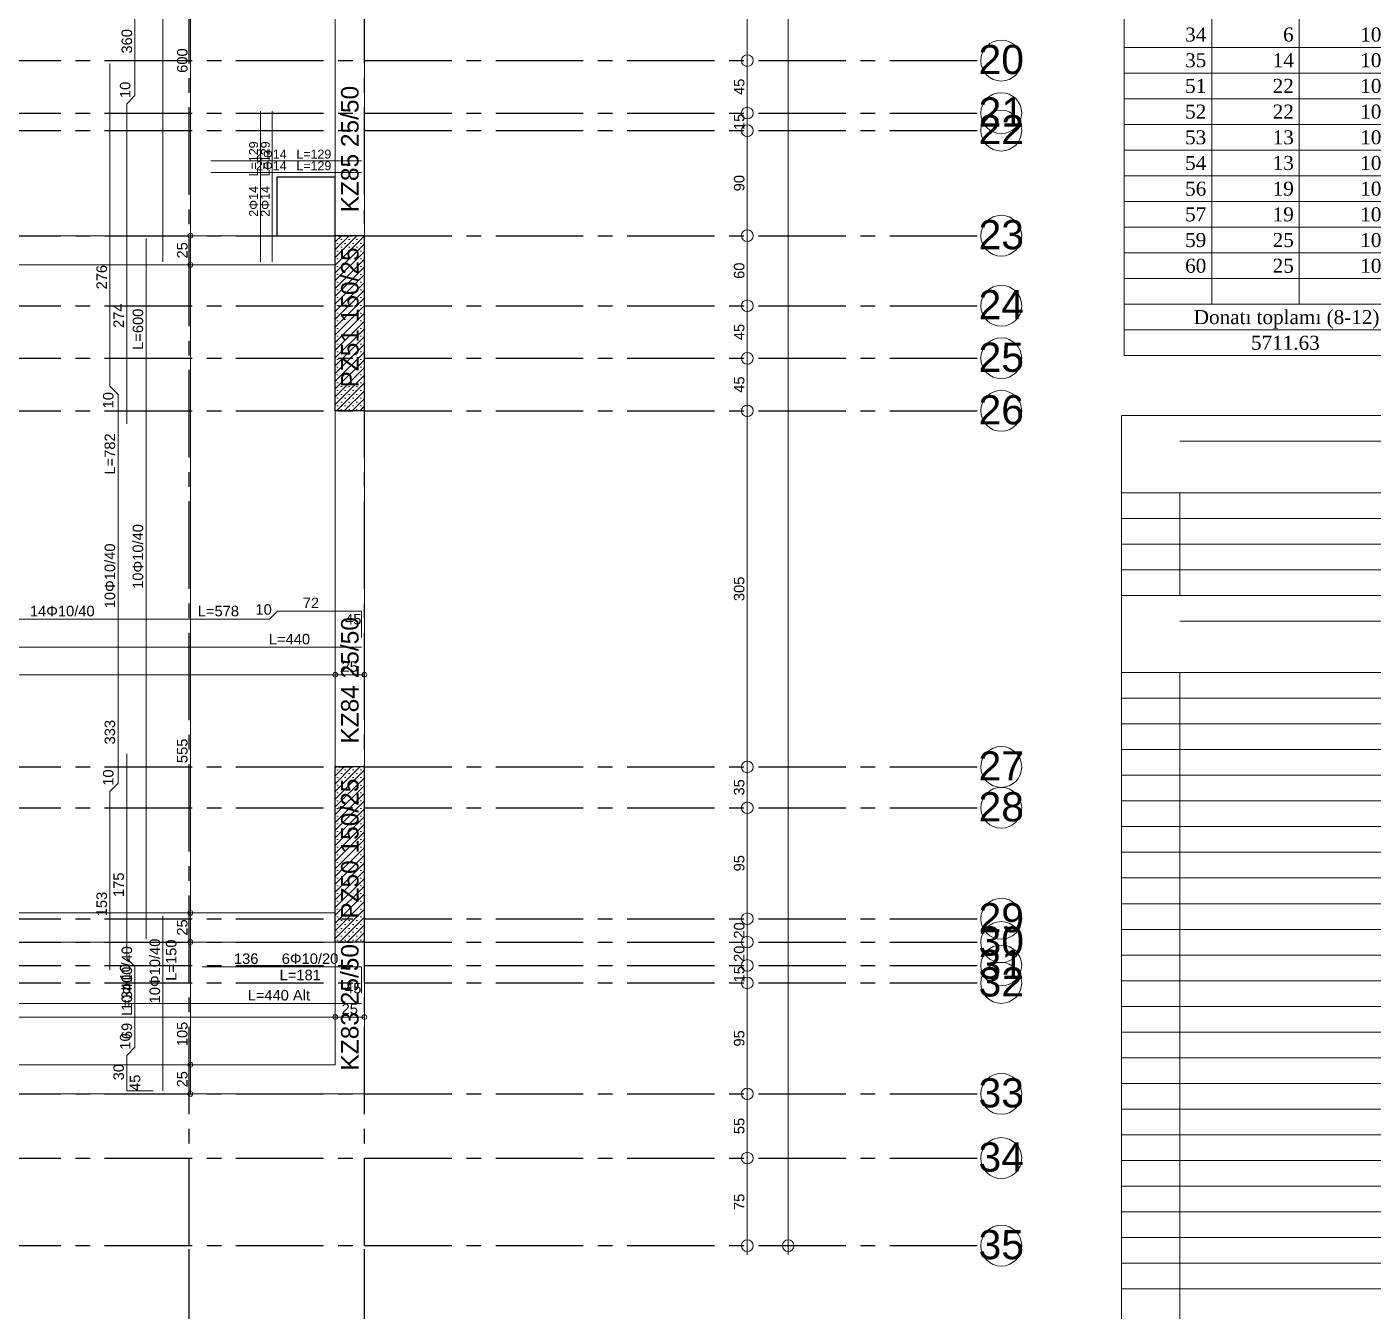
# Model space of a CAD drawing. Header units: millimetres. Extents: x 2232 to 85269, y -3593 to 5869.
# Drawn here: x 48034 to 49187, y 2907 to 4007 of the extents above; entities that cross this region are included whole.
import ezdxf

# ---------------------------------------------------------------- set-up
doc = ezdxf.new("R2010")
doc.units = ezdxf.units.MM
doc.linetypes.add('CENTER2', pattern=[112.5, 75, -12.5, 12.5, -12.5])
doc.linetypes.add('DASHDOT2', pattern=[12.7, 6.35, -3.175, 0, -3.175])
doc.layers.add('aks', color=251, linetype='DASHDOT2', lineweight=35)
for name, color, linetype in [('Donatı Metraj Tablosu', 7, 'Continuous'), ('Donatı Topl. Uzun. Yazısı', 7, 'Continuous'), ('Donatı Uz. Yazısı', 7, 'Continuous'), ('Donatı Yazısı', 7, 'Continuous'), ('Donatı Çizgisi', 7, 'Continuous'), ('Döşeme Boşluğu', 7, 'Continuous'), ('Kiriş', 7, 'Continuous'), ('Panel', 7, 'Continuous'), ('Standart', 7, 'Continuous'), ('Ölçülendirme', 7, 'Continuous')]:
    doc.layers.add(name, color=color, linetype=linetype)
doc.styles.add('arial_1_18', font='arial.ttf', dxfattribs={"height": 0.2})
doc.styles.add('times new roman_1_18', font='times.ttf', dxfattribs={"height": 0.2})
pattern_1 = [(45, (0, 0), (-3.314563, 3.314563), []), (45, (3.3146, 0), (-3.314563, 3.314563), [0, -4.6875])]

# ---------------------------------------------------------------- blocks, each defined once
blk = doc.blocks.new('IDE855Entity1420')
at = {"layer": 'aks', "color": 251, "linetype": 'CENTER2', "lineweight": -3}
blk.add_lwpolyline([(3110, -528), (3110, 0)], dxfattribs=at)
blk = doc.blocks.new('IDE855Entity1422')
at = {"layer": 'aks', "color": 251, "linetype": 'CENTER2', "lineweight": -3}
blk.add_lwpolyline([(3110, 0), (3110, 2330)], dxfattribs=at)
blk = doc.blocks.new('IDE855Entity1427')
at = {"layer": 'aks', "color": 251, "linetype": 'CENTER2', "lineweight": -3}
blk.add_lwpolyline([(3260, -528), (3260, 0)], dxfattribs=at)
blk = doc.blocks.new('IDE855Entity1429')
at = {"layer": 'aks', "color": 251, "linetype": 'CENTER2', "lineweight": -3}
blk.add_lwpolyline([(3260, 0), (3260, 2330)], dxfattribs=at)
blk = doc.blocks.new('IDE855Entity1505')
at = {"layer": 'aks', "color": 251, "linetype": 'CENTER2', "lineweight": -3}
blk.add_lwpolyline([(3260, 865), (3788, 865)], dxfattribs=at)
blk = doc.blocks.new('IDE855Entity1506')
at = {"layer": 'aks', "color": 251, "linetype": 'CENTER2', "lineweight": -3}
blk.add_lwpolyline([(0, 865), (3260, 865)], dxfattribs=at)
blk = doc.blocks.new('IDE855Entity1509')
at = {"layer": 'aks', "color": 30, "linetype": 'Continuous', "lineweight": 5}
blk.add_circle((3805.5, 865), 17.5, dxfattribs=at)
blk = doc.blocks.new('IDE855Entity1510')
at = {"layer": 'aks', "color": 1, "linetype": 'Continuous', "lineweight": 5, "style": 'arial_1_18'}
blk.add_text('23', height=25, dxfattribs=at).set_placement((3786.1, 853.4))
blk = doc.blocks.new('IDE855Entity1512')
at = {"layer": 'aks', "color": 251, "linetype": 'CENTER2', "lineweight": -3}
blk.add_lwpolyline([(3260, 715), (3788, 715)], dxfattribs=at)
blk = doc.blocks.new('IDE855Entity1513')
at = {"layer": 'aks', "color": 251, "linetype": 'CENTER2', "lineweight": -3}
blk.add_lwpolyline([(0, 715), (3260, 715)], dxfattribs=at)
blk = doc.blocks.new('IDE855Entity1516')
at = {"layer": 'aks', "color": 30, "linetype": 'Continuous', "lineweight": 5}
blk.add_circle((3805.5, 715), 17.5, dxfattribs=at)
blk = doc.blocks.new('IDE855Entity1517')
at = {"layer": 'aks', "color": 1, "linetype": 'Continuous', "lineweight": 5, "style": 'arial_1_18'}
blk.add_text('26', height=25, dxfattribs=at).set_placement((3786.1, 703.4))
blk = doc.blocks.new('IDE855Entity1519')
at = {"layer": 'aks', "color": 251, "linetype": 'CENTER2', "lineweight": -3}
blk.add_lwpolyline([(3260, 970), (3788, 970)], dxfattribs=at)
blk = doc.blocks.new('IDE855Entity1520')
at = {"layer": 'aks', "color": 251, "linetype": 'CENTER2', "lineweight": -3}
blk.add_lwpolyline([(0, 970), (3260, 970)], dxfattribs=at)
blk = doc.blocks.new('IDE855Entity1523')
at = {"layer": 'aks', "color": 30, "linetype": 'Continuous', "lineweight": 5}
blk.add_circle((3805.5, 970), 17.5, dxfattribs=at)
blk = doc.blocks.new('IDE855Entity1524')
at = {"layer": 'aks', "color": 1, "linetype": 'Continuous', "lineweight": 5, "style": 'arial_1_18'}
blk.add_text('21', height=25, dxfattribs=at).set_placement((3786.1, 958.4))
blk = doc.blocks.new('IDE855Entity1533')
at = {"layer": 'aks', "color": 251, "linetype": 'CENTER2', "lineweight": -3}
blk.add_lwpolyline([(3260, 1015), (3788, 1015)], dxfattribs=at)
blk = doc.blocks.new('IDE855Entity1534')
at = {"layer": 'aks', "color": 251, "linetype": 'CENTER2', "lineweight": -3}
blk.add_lwpolyline([(0, 1015), (3260, 1015)], dxfattribs=at)
blk = doc.blocks.new('IDE855Entity1537')
at = {"layer": 'aks', "color": 30, "linetype": 'Continuous', "lineweight": 5}
blk.add_circle((3805.5, 1015), 17.5, dxfattribs=at)
blk = doc.blocks.new('IDE855Entity1538')
at = {"layer": 'aks', "color": 1, "linetype": 'Continuous', "lineweight": 5, "style": 'arial_1_18'}
blk.add_text('20', height=25, dxfattribs=at).set_placement((3786.1, 1003.4))
blk = doc.blocks.new('IDE855Entity1540')
at = {"layer": 'aks', "color": 251, "linetype": 'CENTER2', "lineweight": -3}
blk.add_lwpolyline([(3260, 760), (3788, 760)], dxfattribs=at)
blk = doc.blocks.new('IDE855Entity1541')
at = {"layer": 'aks', "color": 251, "linetype": 'CENTER2', "lineweight": -3}
blk.add_lwpolyline([(0, 760), (3260, 760)], dxfattribs=at)
blk = doc.blocks.new('IDE855Entity1544')
at = {"layer": 'aks', "color": 30, "linetype": 'Continuous', "lineweight": 5}
blk.add_circle((3805.5, 760), 17.5, dxfattribs=at)
blk = doc.blocks.new('IDE855Entity1545')
at = {"layer": 'aks', "color": 1, "linetype": 'Continuous', "lineweight": 5, "style": 'arial_1_18'}
blk.add_text('25', height=25, dxfattribs=at).set_placement((3786.1, 748.4))
blk = doc.blocks.new('IDE855Entity1561')
at = {"layer": 'aks', "color": 251, "linetype": 'CENTER2', "lineweight": -3}
blk.add_lwpolyline([(3260, 955), (3788, 955)], dxfattribs=at)
blk = doc.blocks.new('IDE855Entity1562')
at = {"layer": 'aks', "color": 251, "linetype": 'CENTER2', "lineweight": -3}
blk.add_lwpolyline([(0, 955), (3260, 955)], dxfattribs=at)
blk = doc.blocks.new('IDE855Entity1565')
at = {"layer": 'aks', "color": 30, "linetype": 'Continuous', "lineweight": 5}
blk.add_circle((3805.5, 955), 17.5, dxfattribs=at)
blk = doc.blocks.new('IDE855Entity1566')
at = {"layer": 'aks', "color": 1, "linetype": 'Continuous', "lineweight": 5, "style": 'arial_1_18'}
blk.add_text('22', height=25, dxfattribs=at).set_placement((3786.1, 943.4))
blk = doc.blocks.new('IDE855Entity1568')
at = {"layer": 'aks', "color": 251, "linetype": 'CENTER2', "lineweight": -3}
blk.add_lwpolyline([(3260, 805), (3788, 805)], dxfattribs=at)
blk = doc.blocks.new('IDE855Entity1569')
at = {"layer": 'aks', "color": 251, "linetype": 'CENTER2', "lineweight": -3}
blk.add_lwpolyline([(0, 805), (3260, 805)], dxfattribs=at)
blk = doc.blocks.new('IDE855Entity1572')
at = {"layer": 'aks', "color": 30, "linetype": 'Continuous', "lineweight": 5}
blk.add_circle((3805.5, 805), 17.5, dxfattribs=at)
blk = doc.blocks.new('IDE855Entity1573')
at = {"layer": 'aks', "color": 1, "linetype": 'Continuous', "lineweight": 5, "style": 'arial_1_18'}
blk.add_text('24', height=25, dxfattribs=at).set_placement((3786.1, 793.4))
blk = doc.blocks.new('IDE855Entity1575')
at = {"layer": 'aks', "color": 251, "linetype": 'CENTER2', "lineweight": -3}
blk.add_lwpolyline([(3260, 410), (3788, 410)], dxfattribs=at)
blk = doc.blocks.new('IDE855Entity1576')
at = {"layer": 'aks', "color": 251, "linetype": 'CENTER2', "lineweight": -3}
blk.add_lwpolyline([(0, 410), (3260, 410)], dxfattribs=at)
blk = doc.blocks.new('IDE855Entity1579')
at = {"layer": 'aks', "color": 30, "linetype": 'Continuous', "lineweight": 5}
blk.add_circle((3805.5, 410), 17.5, dxfattribs=at)
blk = doc.blocks.new('IDE855Entity1580')
at = {"layer": 'aks', "color": 1, "linetype": 'Continuous', "lineweight": 5, "style": 'arial_1_18'}
blk.add_text('27', height=25, dxfattribs=at).set_placement((3786.1, 398.4))
blk = doc.blocks.new('IDE855Entity1582')
at = {"layer": 'aks', "color": 251, "linetype": 'CENTER2', "lineweight": -3}
blk.add_lwpolyline([(3260, 260), (3788, 260)], dxfattribs=at)
blk = doc.blocks.new('IDE855Entity1583')
at = {"layer": 'aks', "color": 251, "linetype": 'CENTER2', "lineweight": -3}
blk.add_lwpolyline([(0, 260), (3260, 260)], dxfattribs=at)
blk = doc.blocks.new('IDE855Entity1586')
at = {"layer": 'aks', "color": 30, "linetype": 'Continuous', "lineweight": 5}
blk.add_circle((3805.5, 260), 17.5, dxfattribs=at)
blk = doc.blocks.new('IDE855Entity1587')
at = {"layer": 'aks', "color": 1, "linetype": 'Continuous', "lineweight": 5, "style": 'arial_1_18'}
blk.add_text('30', height=25, dxfattribs=at).set_placement((3786.1, 248.4))
blk = doc.blocks.new('IDE855Entity1589')
at = {"layer": 'aks', "color": 251, "linetype": 'CENTER2', "lineweight": -3}
blk.add_lwpolyline([(3260, 280), (3788, 280)], dxfattribs=at)
blk = doc.blocks.new('IDE855Entity1590')
at = {"layer": 'aks', "color": 251, "linetype": 'CENTER2', "lineweight": -3}
blk.add_lwpolyline([(0, 280), (3260, 280)], dxfattribs=at)
blk = doc.blocks.new('IDE855Entity1593')
at = {"layer": 'aks', "color": 30, "linetype": 'Continuous', "lineweight": 5}
blk.add_circle((3805.5, 280), 17.5, dxfattribs=at)
blk = doc.blocks.new('IDE855Entity1594')
at = {"layer": 'aks', "color": 1, "linetype": 'Continuous', "lineweight": 5, "style": 'arial_1_18'}
blk.add_text('29', height=25, dxfattribs=at).set_placement((3786.1, 268.4))
blk = doc.blocks.new('IDE855Entity1596')
at = {"layer": 'aks', "color": 251, "linetype": 'CENTER2', "lineweight": -3}
blk.add_lwpolyline([(3260, 240), (3788, 240)], dxfattribs=at)
blk = doc.blocks.new('IDE855Entity1597')
at = {"layer": 'aks', "color": 251, "linetype": 'CENTER2', "lineweight": -3}
blk.add_lwpolyline([(0, 240), (3260, 240)], dxfattribs=at)
blk = doc.blocks.new('IDE855Entity1600')
at = {"layer": 'aks', "color": 30, "linetype": 'Continuous', "lineweight": 5}
blk.add_circle((3805.5, 240), 17.5, dxfattribs=at)
blk = doc.blocks.new('IDE855Entity1601')
at = {"layer": 'aks', "color": 1, "linetype": 'Continuous', "lineweight": 5, "style": 'arial_1_18'}
blk.add_text('31', height=25, dxfattribs=at).set_placement((3786.1, 228.4))
blk = doc.blocks.new('IDE855Entity1603')
at = {"layer": 'aks', "color": 251, "linetype": 'CENTER2', "lineweight": -3}
blk.add_lwpolyline([(3260, 375), (3788, 375)], dxfattribs=at)
blk = doc.blocks.new('IDE855Entity1604')
at = {"layer": 'aks', "color": 251, "linetype": 'CENTER2', "lineweight": -3}
blk.add_lwpolyline([(0, 375), (3260, 375)], dxfattribs=at)
blk = doc.blocks.new('IDE855Entity1607')
at = {"layer": 'aks', "color": 30, "linetype": 'Continuous', "lineweight": 5}
blk.add_circle((3805.5, 375), 17.5, dxfattribs=at)
blk = doc.blocks.new('IDE855Entity1608')
at = {"layer": 'aks', "color": 1, "linetype": 'Continuous', "lineweight": 5, "style": 'arial_1_18'}
blk.add_text('28', height=25, dxfattribs=at).set_placement((3786.1, 363.4))
blk = doc.blocks.new('IDE855Entity1610')
at = {"layer": 'aks', "color": 251, "linetype": 'CENTER2', "lineweight": -3}
blk.add_lwpolyline([(3260, 225), (3788, 225)], dxfattribs=at)
blk = doc.blocks.new('IDE855Entity1611')
at = {"layer": 'aks', "color": 251, "linetype": 'CENTER2', "lineweight": -3}
blk.add_lwpolyline([(0, 225), (3260, 225)], dxfattribs=at)
blk = doc.blocks.new('IDE855Entity1614')
at = {"layer": 'aks', "color": 30, "linetype": 'Continuous', "lineweight": 5}
blk.add_circle((3805.5, 225), 17.5, dxfattribs=at)
blk = doc.blocks.new('IDE855Entity1615')
at = {"layer": 'aks', "color": 1, "linetype": 'Continuous', "lineweight": 5, "style": 'arial_1_18'}
blk.add_text('32', height=25, dxfattribs=at).set_placement((3786.1, 213.4))
blk = doc.blocks.new('IDE855Entity1617')
at = {"layer": 'aks', "color": 251, "linetype": 'CENTER2', "lineweight": -3}
blk.add_lwpolyline([(3260, 130), (3788, 130)], dxfattribs=at)
blk = doc.blocks.new('IDE855Entity1618')
at = {"layer": 'aks', "color": 251, "linetype": 'CENTER2', "lineweight": -3}
blk.add_lwpolyline([(0, 130), (3260, 130)], dxfattribs=at)
blk = doc.blocks.new('IDE855Entity1621')
at = {"layer": 'aks', "color": 30, "linetype": 'Continuous', "lineweight": 5}
blk.add_circle((3805.5, 130), 17.5, dxfattribs=at)
blk = doc.blocks.new('IDE855Entity1622')
at = {"layer": 'aks', "color": 1, "linetype": 'Continuous', "lineweight": 5, "style": 'arial_1_18'}
blk.add_text('33', height=25, dxfattribs=at).set_placement((3786.1, 118.4))
blk = doc.blocks.new('IDE855Entity1624')
at = {"layer": 'aks', "color": 251, "linetype": 'CENTER2', "lineweight": -3}
blk.add_lwpolyline([(3260, 75), (3788, 75)], dxfattribs=at)
blk = doc.blocks.new('IDE855Entity1625')
at = {"layer": 'aks', "color": 251, "linetype": 'CENTER2', "lineweight": -3}
blk.add_lwpolyline([(0, 75), (3260, 75)], dxfattribs=at)
blk = doc.blocks.new('IDE855Entity1628')
at = {"layer": 'aks', "color": 30, "linetype": 'Continuous', "lineweight": 5}
blk.add_circle((3805.5, 75), 17.5, dxfattribs=at)
blk = doc.blocks.new('IDE855Entity1629')
at = {"layer": 'aks', "color": 1, "linetype": 'Continuous', "lineweight": 5, "style": 'arial_1_18'}
blk.add_text('34', height=25, dxfattribs=at).set_placement((3786.1, 63.4))
blk = doc.blocks.new('IDE855Entity1631')
at = {"layer": 'aks', "color": 251, "linetype": 'CENTER2', "lineweight": -3}
blk.add_lwpolyline([(3260, 0), (3788, 0)], dxfattribs=at)
blk = doc.blocks.new('IDE855Entity1632')
at = {"layer": 'aks', "color": 251, "linetype": 'CENTER2', "lineweight": -3}
blk.add_lwpolyline([(0, 0), (3260, 0)], dxfattribs=at)
blk = doc.blocks.new('IDE855Entity1635')
at = {"layer": 'aks', "color": 30, "linetype": 'Continuous', "lineweight": 5}
blk.add_circle((3805.5, 0), 17.5, dxfattribs=at)
blk = doc.blocks.new('IDE855Entity1636')
at = {"layer": 'aks', "color": 1, "linetype": 'Continuous', "lineweight": 5, "style": 'arial_1_18'}
blk.add_text('35', height=25, dxfattribs=at).set_placement((3786.1, -11.6))
blk = doc.blocks.new('IDE855Entity1919')
at = {"layer": 'Panel', "linetype": 'Continuous', "lineweight": 5}
h = blk.add_hatch(dxfattribs=at)
h.set_pattern_fill('SACNCR', color=163, scale=50, style=0)
h.set_pattern_definition(pattern_1)
h.paths.add_polyline_path([(3235, 260), (3235, 410), (3260, 410), (3260, 260)])
blk = doc.blocks.new('IDE855Entity1920')
at = {"layer": 'Panel', "color": 164, "linetype": 'Continuous', "lineweight": -3}
blk.add_lwpolyline([(3260, 260), (3235, 260)], dxfattribs=at)
blk = doc.blocks.new('IDE855Entity1921')
at = {"layer": 'Panel', "color": 164, "linetype": 'Continuous', "lineweight": -3}
blk.add_lwpolyline([(3260, 260), (3260, 410)], dxfattribs=at)
blk = doc.blocks.new('IDE855Entity1922')
at = {"layer": 'Panel', "color": 164, "linetype": 'Continuous', "lineweight": -3}
blk.add_lwpolyline([(3260, 410), (3235, 410)], dxfattribs=at)
blk = doc.blocks.new('IDE855Entity1923')
at = {"layer": 'Panel', "color": 164, "linetype": 'Continuous', "lineweight": -3}
blk.add_lwpolyline([(3235, 260), (3235, 410)], dxfattribs=at)
blk = doc.blocks.new('IDE855Entity1924')
at = {"layer": 'Panel', "color": 159, "linetype": 'Continuous', "lineweight": -3, "style": 'arial_1_18'}
blk.add_text('PZ50 150/25', height=15, rotation=90, dxfattribs=at).set_placement((3255, 280))
blk = doc.blocks.new('IDE855Entity1968')
at = {"layer": 'Kiriş', "color": 4, "linetype": 'Continuous', "lineweight": 5}
blk.add_lwpolyline([(3260, 130), (3260, 260)], dxfattribs=at)
blk = doc.blocks.new('IDE855Entity1969')
at = {"layer": 'Kiriş', "color": 4, "linetype": 'Continuous', "lineweight": 5}
blk.add_lwpolyline([(3235, 155), (3235, 260)], dxfattribs=at)
blk = doc.blocks.new('IDE855Entity1970')
at = {"layer": 'Kiriş', "color": 159, "linetype": 'Continuous', "lineweight": 5, "style": 'arial_1_18'}
blk.add_text('KZ83 25/50', height=15, rotation=90, dxfattribs=at).set_placement((3255, 150))
blk = doc.blocks.new('IDE855Entity2002')
at = {"layer": 'Kiriş', "color": 4, "linetype": 'Continuous', "lineweight": 5}
blk.add_lwpolyline([(2840, 130), (3260, 130)], dxfattribs=at)
blk = doc.blocks.new('IDE855Entity2003')
at = {"layer": 'Kiriş', "color": 4, "linetype": 'Continuous', "lineweight": 5}
blk.add_lwpolyline([(2840, 155), (3235, 155)], dxfattribs=at)
blk = doc.blocks.new('IDE855Entity2032')
at = {"layer": 'Kiriş', "color": 4, "linetype": 'Continuous', "lineweight": 5}
blk.add_lwpolyline([(2840, 260), (3235, 260)], dxfattribs=at)
blk = doc.blocks.new('IDE855Entity2033')
at = {"layer": 'Kiriş', "color": 4, "linetype": 'Continuous', "lineweight": 5}
blk.add_lwpolyline([(2840, 285), (3235, 285)], dxfattribs=at)
blk = doc.blocks.new('IDE855Entity2164')
at = {"layer": 'Kiriş', "color": 4, "linetype": 'Continuous', "lineweight": 5}
blk.add_lwpolyline([(2840, 840), (3235, 840)], dxfattribs=at)
blk = doc.blocks.new('IDE855Entity2165')
at = {"layer": 'Kiriş', "color": 4, "linetype": 'Continuous', "lineweight": 5}
blk.add_lwpolyline([(2840, 865), (3235, 865)], dxfattribs=at)
blk = doc.blocks.new('IDE855Entity2185')
at = {"layer": 'Panel', "linetype": 'Continuous', "lineweight": 5}
h = blk.add_hatch(dxfattribs=at)
h.set_pattern_fill('SACNCR', color=163, scale=50, style=0)
h.set_pattern_definition(pattern_1)
h.paths.add_polyline_path([(3235, 715), (3235, 865), (3260, 865), (3260, 715)])
blk = doc.blocks.new('IDE855Entity2186')
at = {"layer": 'Panel', "color": 164, "linetype": 'Continuous', "lineweight": -3}
blk.add_lwpolyline([(3260, 715), (3235, 715)], dxfattribs=at)
blk = doc.blocks.new('IDE855Entity2187')
at = {"layer": 'Panel', "color": 164, "linetype": 'Continuous', "lineweight": -3}
blk.add_lwpolyline([(3260, 715), (3260, 865)], dxfattribs=at)
blk = doc.blocks.new('IDE855Entity2188')
at = {"layer": 'Panel', "color": 164, "linetype": 'Continuous', "lineweight": -3}
blk.add_lwpolyline([(3260, 865), (3235, 865)], dxfattribs=at)
blk = doc.blocks.new('IDE855Entity2189')
at = {"layer": 'Panel', "color": 164, "linetype": 'Continuous', "lineweight": -3}
blk.add_lwpolyline([(3235, 715), (3235, 865)], dxfattribs=at)
blk = doc.blocks.new('IDE855Entity2190')
at = {"layer": 'Panel', "color": 159, "linetype": 'Continuous', "lineweight": -3, "style": 'arial_1_18'}
blk.add_text('PZ51 150/25', height=15, rotation=90, dxfattribs=at).set_placement((3255, 735))
blk = doc.blocks.new('IDE855Entity2212')
at = {"layer": 'Kiriş', "color": 4, "linetype": 'Continuous', "lineweight": 5}
blk.add_lwpolyline([(3260, 410), (3260, 715)], dxfattribs=at)
blk = doc.blocks.new('IDE855Entity2213')
at = {"layer": 'Kiriş', "color": 4, "linetype": 'Continuous', "lineweight": 5}
blk.add_lwpolyline([(3235, 410), (3235, 715)], dxfattribs=at)
blk = doc.blocks.new('IDE855Entity2214')
at = {"layer": 'Kiriş', "color": 159, "linetype": 'Continuous', "lineweight": 5, "style": 'arial_1_18'}
blk.add_text('KZ84 25/50', height=15, rotation=90, dxfattribs=at).set_placement((3255, 430))
blk = doc.blocks.new('IDE855Entity2215')
at = {"layer": 'Kiriş', "color": 4, "linetype": 'Continuous', "lineweight": 5}
blk.add_lwpolyline([(3260, 865), (3260, 1465)], dxfattribs=at)
blk = doc.blocks.new('IDE855Entity2216')
at = {"layer": 'Kiriş', "color": 4, "linetype": 'Continuous', "lineweight": 5}
blk.add_lwpolyline([(3235, 865), (3235, 1465)], dxfattribs=at)
blk = doc.blocks.new('IDE855Entity2217')
at = {"layer": 'Kiriş', "color": 159, "linetype": 'Continuous', "lineweight": 5, "style": 'arial_1_18'}
blk.add_text('KZ85 25/50', height=15, rotation=90, dxfattribs=at).set_placement((3255, 885))
blk = doc.blocks.new('IDE855Entity2300')
at = {"layer": 'Döşeme Boşluğu', "color": 8, "linetype": 'Continuous', "lineweight": -3}
blk.add_lwpolyline([(3235, 865), (3235, 915)], dxfattribs=at)
blk = doc.blocks.new('IDE855Entity2301')
at = {"layer": 'Döşeme Boşluğu', "color": 8, "linetype": 'Continuous', "lineweight": -3}
blk.add_lwpolyline([(3235, 915), (3185, 915)], dxfattribs=at)
blk = doc.blocks.new('IDE855Entity2302')
at = {"layer": 'Döşeme Boşluğu', "color": 8, "linetype": 'Continuous', "lineweight": -3}
blk.add_lwpolyline([(3185, 915), (3185, 865)], dxfattribs=at)
blk = doc.blocks.new('IDE855Entity2303')
at = {"layer": 'Döşeme Boşluğu', "color": 8, "linetype": 'Continuous', "lineweight": -3}
blk.add_lwpolyline([(3185, 865), (3235, 865)], dxfattribs=at)
blk = doc.blocks.new('IDE855Entity2304')
at = {"layer": 'Donatı Çizgisi', "color": 5, "linetype": 'Continuous', "lineweight": 5}
blk.add_lwpolyline([(3181, 842.5), (3181, 971.6)], dxfattribs=at)
at = {"layer": 'Donatı Topl. Uzun. Yazısı', "color": 1, "linetype": 'Continuous', "lineweight": 5, "style": 'arial_1_18'}
blk.add_text('L=129', height=7.65, rotation=90, dxfattribs=at).set_placement((3178.9, 915.8))
at = {"layer": 'Donatı Yazısı', "color": 5, "linetype": 'Continuous', "lineweight": 5, "style": 'arial_1_18'}
blk.add_text('2Φ14', height=7.65, rotation=90, dxfattribs=at).set_placement((3178.9, 881.2))
blk = doc.blocks.new('IDE855Entity2305')
at = {"layer": 'Donatı Çizgisi', "color": 5, "linetype": 'Continuous', "lineweight": 5}
blk.add_lwpolyline([(3171, 842.5), (3171, 971.6)], dxfattribs=at)
at = {"layer": 'Donatı Topl. Uzun. Yazısı', "color": 1, "linetype": 'Continuous', "lineweight": 5, "style": 'arial_1_18'}
blk.add_text('L=129', height=7.65, rotation=90, dxfattribs=at).set_placement((3168.9, 915.8))
at = {"layer": 'Donatı Yazısı', "color": 5, "linetype": 'Continuous', "lineweight": 5, "style": 'arial_1_18'}
blk.add_text('2Φ14', height=7.65, rotation=90, dxfattribs=at).set_placement((3168.9, 881.2))
blk = doc.blocks.new('IDE855Entity2306')
at = {"layer": 'Donatı Çizgisi', "color": 5, "linetype": 'Continuous', "lineweight": 5}
blk.add_lwpolyline([(3128.4, 919), (3257.5, 919)], dxfattribs=at)
at = {"layer": 'Donatı Topl. Uzun. Yazısı', "color": 1, "linetype": 'Continuous', "lineweight": 5, "style": 'arial_1_18'}
blk.add_text('L=129', height=7.65, dxfattribs=at).set_placement((3201.7, 921.1))
at = {"layer": 'Donatı Yazısı', "color": 5, "linetype": 'Continuous', "lineweight": 5, "style": 'arial_1_18'}
blk.add_text('2Φ14', height=7.65, dxfattribs=at).set_placement((3167.1, 921.1))
blk = doc.blocks.new('IDE855Entity2307')
at = {"layer": 'Donatı Çizgisi', "color": 5, "linetype": 'Continuous', "lineweight": 5}
blk.add_lwpolyline([(3128.4, 929), (3257.5, 929)], dxfattribs=at)
at = {"layer": 'Donatı Topl. Uzun. Yazısı', "color": 1, "linetype": 'Continuous', "lineweight": 5, "style": 'arial_1_18'}
blk.add_text('L=129', height=7.65, dxfattribs=at).set_placement((3201.7, 931.1))
at = {"layer": 'Donatı Yazısı', "color": 5, "linetype": 'Continuous', "lineweight": 5, "style": 'arial_1_18'}
blk.add_text('2Φ14', height=7.65, dxfattribs=at).set_placement((3167.1, 931.1))
blk = doc.blocks.new('IDE855Entity2555')
at = {"layer": 'Ölçülendirme', "color": 1, "linetype": 'Continuous', "lineweight": 5}
for points in [[(3588, -8), (3588, 2338)], [(3623, -8), (3623, 2338)]]:
    blk.add_lwpolyline(points, dxfattribs=at)
for centre in [(3588, 1015), (3588, 970), (3588, 955), (3588, 865), (3588, 805), (3588, 760), (3588, 715), (3588, 410), (3588, 375), (3588, 280), (3588, 260), (3588, 240), (3588, 225), (3588, 130), (3588, 75), (3588, 0), (3623, 0)]:
    blk.add_circle(centre, 5, dxfattribs=at)
at = {"layer": 'Ölçülendirme', "color": 1, "linetype": 'Continuous', "lineweight": 5, "style": 'arial_1_18'}
for s, p in [('45', (3585.5, 985.5)), ('15', (3585.5, 955.5)), ('90', (3585.5, 903)), ('60', (3585.5, 828)), ('45', (3585.5, 775.5)), ('45', (3585.5, 730.5)), ('305', (3585.5, 552)), ('35', (3585.5, 385.5)), ('95', (3585.5, 320.5)), ('20', (3585.5, 263)), ('20', (3585.5, 243)), ('15', (3585.5, 225.5)), ('95', (3585.5, 170.5)), ('55', (3585.5, 95.5)), ('75', (3585.5, 30.5))]:
    blk.add_text(s, height=9, rotation=90, dxfattribs=at).set_placement(p)
blk = doc.blocks.new('IDE855Entity2558')
at = {"layer": 'Donatı Metraj Tablosu', "color": 1, "linetype": 'Continuous', "lineweight": 5}
for points in [[(3938, 1264), (3938, -628)], [(4013, 1264), (4013, -584)], [(4088, 1264), (4088, -584)], [(3938, -364), (4488, -364)], [(3938, -386), (4488, -386)], [(3938, -408), (4488, -408)], [(3938, -430), (4488, -430)], [(3938, -452), (4488, -452)], [(3938, -474), (4488, -474)], [(3938, -496), (4488, -496)], [(3938, -518), (4488, -518)], [(3938, -540), (4488, -540)], [(3938, -562), (4488, -562)], [(3938, -584), (4488, -584)], [(3938, -606), (4488, -606)], [(3938, -628), (4488, -628)]]:
    blk.add_lwpolyline(points, dxfattribs=at)
at = {"layer": 'Donatı Metraj Tablosu', "color": 1, "linetype": 'Continuous', "lineweight": 5, "style": 'times new roman_1_18'}
for s, p in [('34', (3990.2, -359)), ('6', (4074.1, -359)), ('10', (4140.2, -359)), ('35', (3990.2, -381)), ('14', (4065.2, -381)), ('10', (4140.2, -381)), ('51', (3990.2, -403)), ('22', (4065.2, -403)), ('10', (4140.2, -403)), ('52', (3990.2, -425)), ('22', (4065.2, -425)), ('10', (4140.2, -425)), ('53', (3990.2, -447)), ('13', (4065.2, -447)), ('10', (4140.2, -447)), ('54', (3990.2, -469)), ('13', (4065.2, -469)), ('10', (4140.2, -469)), ('56', (3990.2, -491)), ('19', (4065.2, -491)), ('10', (4140.2, -491)), ('57', (3990.2, -513)), ('19', (4065.2, -513)), ('10', (4140.2, -513)), ('59', (3990.2, -535)), ('25', (4065.2, -535)), ('10', (4140.2, -535)), ('60', (3990.2, -557)), ('25', (4065.2, -557)), ('10', (4140.2, -557)), ('Donatı toplamı (8-12)', (3997.6, -601)), ('5711.63', (4046.6, -623))]:
    blk.add_text(s, height=12, dxfattribs=at).set_placement(p)
blk = doc.blocks.new('IDE855Entity2559')
at = {"layer": 'Donatı Metraj Tablosu', "color": 1, "linetype": 'Continuous', "lineweight": 5}
for points in [[(4538, 1550), (5288, 1550)], [(4538, 1550), (4538, 1396)], [(4588, 1528), (5138, 1528)], [(4538, 1484), (5288, 1484)], [(4588, 1484), (4588, 1396)], [(4538, 1462), (5288, 1462)], [(4538, 1440), (5288, 1440)], [(4538, 1418), (5288, 1418)], [(4538, 1396), (5288, 1396)], [(4538, 1396), (5288, 1396)], [(4538, 1396), (4538, 604)], [(4588, 1374), (5138, 1374)], [(4538, 1330), (5288, 1330)], [(4588, 1330), (4588, 604)], [(4538, 1308), (5288, 1308)], [(4538, 1286), (5288, 1286)], [(4538, 1264), (5288, 1264)], [(4538, 1242), (5288, 1242)], [(4538, 1220), (5288, 1220)], [(4538, 1198), (5288, 1198)], [(4538, 1176), (5288, 1176)], [(4538, 1154), (5288, 1154)], [(4538, 1132), (5288, 1132)], [(4538, 1110), (5288, 1110)], [(4538, 1088), (5288, 1088)], [(4538, 1066), (5288, 1066)], [(4538, 1044), (5288, 1044)], [(4538, 1022), (5288, 1022)], [(4538, 1000), (5288, 1000)], [(4538, 978), (5288, 978)], [(4538, 956), (5288, 956)], [(4538, 934), (5288, 934)], [(4538, 912), (5288, 912)], [(4538, 890), (5288, 890)], [(4538, 868), (5288, 868)], [(4538, 846), (5288, 846)], [(4538, 824), (5288, 824)], [(4538, 802), (5288, 802)]]:
    blk.add_lwpolyline(points, dxfattribs=at)
blk = doc.blocks.new('IDE855Entity2562')
at = {"layer": 'Donatı Çizgisi', "color": 5, "linetype": 'Continuous', "lineweight": 5}
for points in [[(3087.5, 842.5), (3087.5, 1487.5)], [(3063.5, 985), (3063.5, 1345)], [(3042, 736), (3042, 1012.5)], [(3056.5, 978), (3063.5, 985)], [(3056.5, 703.8), (3056.5, 978)], [(3073, 262.5), (3073, 862.5)], [(3049, 729), (3042, 736)], [(3049, 396), (3049, 729)], [(3178.6, 536.5), (3185.6, 543.5)], [(3185.6, 543.5), (3257.5, 543.5)], [(3257.5, 543.5), (3257.5, 521)], [(2919, 536.5), (3178.6, 536.5)], [(2817.5, 512.5), (3257.5, 512.5)], [(3056.5, 246), (3056.5, 421.3)], [(3042, 389), (3049, 396)], [(3042, 236.3), (3042, 389)], [(3087.5, 132.5), (3087.5, 282.5)], [(3063.5, 239), (3056.5, 246)], [(3063.5, 170), (3063.5, 239)], [(3121, 238.8), (3257.5, 238.8)], [(3257.5, 238.8), (3257.5, 216.3)], [(2817.5, 207.5), (3257.5, 207.5)], [(3056.5, 163), (3063.5, 170)], [(3056.5, 132.5), (3056.5, 163)], [(3079, 132.5), (3056.5, 132.5)]]:
    blk.add_lwpolyline(points, dxfattribs=at)
at = {"layer": 'Donatı Topl. Uzun. Yazısı', "color": 1, "linetype": 'Continuous', "lineweight": 5, "style": 'arial_1_18'}
for s, p in [('L=600', (3070.5, 767.2)), ('L=782', (3046.5, 660.4)), ('L=150', (3099, 226.9)), ('L=340', (3061, 196.8))]:
    blk.add_text(s, height=9, rotation=90, dxfattribs=at).set_placement(p)
for s, p in [('L=578', (3117.3, 539)), ('L=440', (3178.2, 515)), ('L=181', (3187.4, 227.3)), ('L=440 Alt', (3160, 210))]:
    blk.add_text(s, height=9, dxfattribs=at).set_placement(p)
at = {"layer": 'Donatı Uz. Yazısı', "color": 5, "linetype": 'Continuous', "lineweight": 5, "style": 'arial_1_18'}
for s, p in [('360', (3061, 1021)), ('10', (3059.6, 982.9)), ('276', (3039.5, 819)), ('274', (3054, 786)), ('10', (3045.1, 717.1)), ('333', (3046.5, 429.3)), ('10', (3045.1, 393.9)), ('175', (3054, 298.6)), ('153', (3039.5, 282.1)), ('10', (3059.6, 227.1)), ('69', (3061, 176.9)), ('10', (3059.6, 167.9)), ('30', (3054, 141.6)), ('45', (3068, 132.5))]:
    blk.add_text(s, height=9, rotation=90, dxfattribs=at).set_placement(p)
for s, p in [('72', (3207.2, 546)), ('10', (3166.7, 540.4)), ('45', (3243.5, 532)), ('136', (3148.3, 241.3)), ('45', (3243.5, 216.1))]:
    blk.add_text(s, height=9, dxfattribs=at).set_placement(p)
at = {"layer": 'Donatı Yazısı', "color": 5, "linetype": 'Continuous', "lineweight": 5, "style": 'arial_1_18'}
for p in [(3070.5, 562.5), (3046.5, 545.9), (3061, 201), (3085, 207.5)]:
    blk.add_text('10Φ10/40', height=9, rotation=90, dxfattribs=at).set_placement(p)
for s, p in [('14Φ10/40', (2973.5, 539)), ('6Φ10/20', (3189.2, 241.3))]:
    blk.add_text(s, height=9, dxfattribs=at).set_placement(p)
blk = doc.blocks.new('IDE855Entity2563')
at = {"layer": 'Ölçülendirme', "color": 1, "linetype": 'Continuous', "lineweight": 5}
for points in [[(3111, 840), (3111, 1465)], [(3111, 260), (3111, 840)], [(2815, 489), (3260, 489)], [(3111, 130), (3111, 260)], [(2815, 195.8), (3260, 195.8)]]:
    blk.add_lwpolyline(points, dxfattribs=at)
for centre in [(3111, 865), (3111, 840), (3111, 840), (3235, 489), (3260, 489), (3111, 285), (3111, 260), (3111, 260), (3235, 195.8), (3260, 195.8), (3111, 155), (3111, 130)]:
    blk.add_circle(centre, 2, dxfattribs=at)
at = {"layer": 'Ölçülendirme', "color": 1, "linetype": 'Continuous', "lineweight": 5, "style": 'arial_1_18'}
for s, p in [('600', (3108.5, 1004.5)), ('25', (3108.5, 845.5)), ('555', (3108.5, 413.3)), ('25', (3108.5, 265.5)), ('105', (3108.5, 170.8)), ('25', (3108.5, 135.5))]:
    blk.add_text(s, height=9, rotation=90, dxfattribs=at).set_placement(p)
for p in [(3240.5, 491.5), (3240.5, 198.3)]:
    blk.add_text('25', height=9, dxfattribs=at).set_placement(p)

msp = doc.modelspace()

# ---------------------------------------------------------------- block references
at = {"layer": 'aks'}
for name in ['IDE855Entity1422', 'IDE855Entity1429', 'IDE855Entity1538', 'IDE855Entity1537', 'IDE855Entity1534', 'IDE855Entity1533', 'IDE855Entity1524', 'IDE855Entity1523', 'IDE855Entity1520', 'IDE855Entity1519', 'IDE855Entity1566', 'IDE855Entity1565', 'IDE855Entity1562', 'IDE855Entity1561', 'IDE855Entity1510', 'IDE855Entity1509', 'IDE855Entity1506', 'IDE855Entity1505', 'IDE855Entity1573', 'IDE855Entity1572', 'IDE855Entity1569', 'IDE855Entity1568', 'IDE855Entity1545', 'IDE855Entity1544', 'IDE855Entity1541', 'IDE855Entity1540', 'IDE855Entity1517', 'IDE855Entity1516', 'IDE855Entity1513', 'IDE855Entity1512', 'IDE855Entity1579', 'IDE855Entity1580', 'IDE855Entity1576', 'IDE855Entity1575', 'IDE855Entity1607', 'IDE855Entity1608', 'IDE855Entity1604', 'IDE855Entity1603', 'IDE855Entity1594', 'IDE855Entity1593', 'IDE855Entity1590', 'IDE855Entity1589', 'IDE855Entity1586', 'IDE855Entity1587', 'IDE855Entity1583', 'IDE855Entity1582', 'IDE855Entity1601', 'IDE855Entity1600', 'IDE855Entity1614', 'IDE855Entity1597', 'IDE855Entity1596', 'IDE855Entity1615', 'IDE855Entity1611', 'IDE855Entity1610', 'IDE855Entity1622', 'IDE855Entity1621', 'IDE855Entity1618', 'IDE855Entity1617', 'IDE855Entity1628', 'IDE855Entity1629', 'IDE855Entity1625', 'IDE855Entity1624', 'IDE855Entity1636', 'IDE855Entity1635', 'IDE855Entity1632', 'IDE855Entity1420', 'IDE855Entity1427', 'IDE855Entity1631']:
    msp.add_blockref(name, (45062.8, 2963.3), dxfattribs=at)
at = {"layer": 'Döşeme Boşluğu'}
for name in ['IDE855Entity2301', 'IDE855Entity2302', 'IDE855Entity2300', 'IDE855Entity2303']:
    msp.add_blockref(name, (45062.8, 2963.3), dxfattribs=at)
at = {"layer": 'Kiriş'}
for name in ['IDE855Entity2216', 'IDE855Entity2215', 'IDE855Entity2217', 'IDE855Entity2165', 'IDE855Entity2164', 'IDE855Entity2213', 'IDE855Entity2212', 'IDE855Entity2214', 'IDE855Entity2033', 'IDE855Entity2032', 'IDE855Entity1969', 'IDE855Entity1970', 'IDE855Entity1968', 'IDE855Entity2003', 'IDE855Entity2002']:
    msp.add_blockref(name, (45062.8, 2963.3), dxfattribs=at)
at = {"layer": 'Panel'}
for name in ['IDE855Entity2185', 'IDE855Entity2188', 'IDE855Entity2189', 'IDE855Entity2187', 'IDE855Entity2190', 'IDE855Entity2186', 'IDE855Entity1919', 'IDE855Entity1922', 'IDE855Entity1923', 'IDE855Entity1921', 'IDE855Entity1924', 'IDE855Entity1920']:
    msp.add_blockref(name, (45062.8, 2963.3), dxfattribs=at)
at = {"layer": 'Standart'}
for name, p in [('IDE855Entity2558', (45035.6, 4353.6)), ('IDE855Entity2563', (45062.8, 2963.3)), ('IDE855Entity2562', (45062.8, 2963.3)), ('IDE855Entity2555', (45062.8, 2963.3)), ('IDE855Entity2305', (45062.8, 2963.3)), ('IDE855Entity2304', (45062.8, 2963.3)), ('IDE855Entity2307', (45062.8, 2963.3)), ('IDE855Entity2306', (45062.8, 2963.3)), ('IDE855Entity2559', (44433.2, 2124.2))]:
    msp.add_blockref(name, p, dxfattribs=at)

doc.saveas('drawing.dxf')
